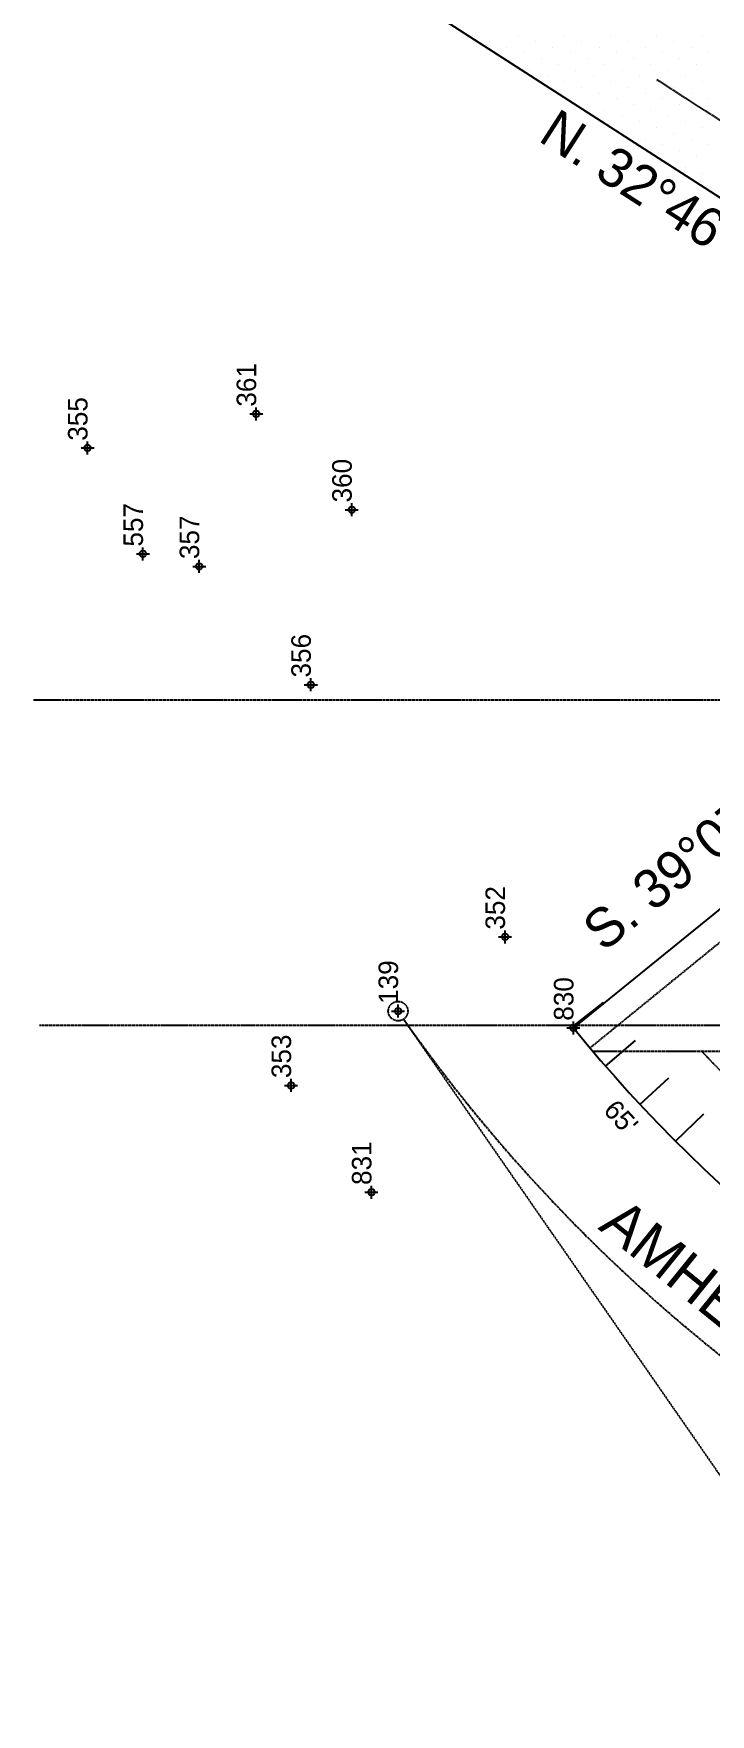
# Model space of a CAD drawing. Extents: x 26090 to 29323, y 9677 to 11446.
# Drawn here: x 27015 to 27222, y 9776 to 10293 of the extents above; entities that cross this region are included whole.
import ezdxf
from ezdxf.enums import TextEntityAlignment as Align

# ---------------------------------------------------------------- set-up
doc = ezdxf.new("R2010")
doc.units = 0
doc.header["$MEASUREMENT"] = 0
doc.header["$PDMODE"] = 34
doc.header["$PDSIZE"] = 2
for name, pattern in [('CENTER2', [1.125, 0.75, -0.125, 0.125, -0.125]), ('HIDDEN', [0.375, 0.25, -0.125]), ('HIDDEN2', [0.1875, 0.125, -0.0625])]:
    doc.linetypes.add(name, pattern=pattern)
doc.layers.get('0').update_dxf_attribs({"linetype": 'CONTINUOUS'})
for name, color, linetype in [('V-CTRL', 8, 'CONTINUOUS'), ('V-ESMT', 5, 'HIDDEN'), ('V-PROP-DIM', 7, 'CONTINUOUS'), ('V-PROP-LINE', 1, 'CONTINUOUS'), ('V-PROP-PATT', 9, 'CONTINUOUS'), ('V-PROP-SBCK', 8, 'HIDDEN2'), ('V-ROAD-CNTR', 3, 'CENTER2'), ('V-ROAD-DIM', 36, 'HIDDEN2'), ('V-ROAD-TEXT', 7, 'CONTINUOUS'), ('V-SITE-FENC', 5, 'CONTINUOUS'), ('V-SITE-TEXT', 6, 'CONTINUOUS')]:
    doc.layers.add(name, color=color, linetype=linetype)

# ---------------------------------------------------------------- blocks, each defined once
blk = doc.blocks.new('*X3')
at = {"color": 0}
for p, q in [((27149.36, 10291.94), (27149.36, 10291.94)), ((27154.67, 10290.17), (27154.67, 10290.17)), ((27159.97, 10288.4), (27159.97, 10288.4)), ((27163.51, 10291.94), (27163.51, 10291.94)), ((27168.81, 10290.17), (27168.81, 10290.17)), ((27174.11, 10288.4), (27174.11, 10288.4)), ((27177.65, 10291.94), (27177.65, 10291.94)), ((27182.95, 10290.17), (27182.95, 10290.17)), ((27188.26, 10288.4), (27188.26, 10288.4)), ((27191.79, 10291.94), (27191.79, 10291.94)), ((27197.09, 10290.17), (27197.09, 10290.17)), ((27202.4, 10288.4), (27202.4, 10288.4)), ((27205.93, 10291.94), (27205.93, 10291.94)), ((27211.24, 10290.17), (27211.24, 10290.17)), ((27216.54, 10288.4), (27216.54, 10288.4)), ((27220.08, 10291.94), (27220.08, 10291.94)), ((27161.74, 10283.1), (27161.74, 10283.1)), ((27165.27, 10286.64), (27165.27, 10286.64)), ((27170.58, 10284.87), (27170.58, 10284.87)), ((27175.88, 10283.1), (27175.88, 10283.1)), ((27179.42, 10286.64), (27179.42, 10286.64)), ((27184.72, 10284.87), (27184.72, 10284.87)), ((27190.02, 10283.1), (27190.02, 10283.1)), ((27193.56, 10286.64), (27193.56, 10286.64)), ((27198.86, 10284.87), (27198.86, 10284.87)), ((27204.17, 10283.1), (27204.17, 10283.1)), ((27207.7, 10286.64), (27207.7, 10286.64)), ((27213, 10284.87), (27213, 10284.87)), ((27218.31, 10283.1), (27218.31, 10283.1)), ((27221.84, 10286.64), (27221.84, 10286.64)), ((27167.04, 10281.33), (27167.04, 10281.33)), ((27172.35, 10279.56), (27172.35, 10279.56)), ((27177.65, 10277.8), (27177.65, 10277.8)), ((27181.18, 10281.33), (27181.18, 10281.33)), ((27186.49, 10279.56), (27186.49, 10279.56)), ((27191.79, 10277.8), (27191.79, 10277.8)), ((27195.33, 10281.33), (27195.33, 10281.33)), ((27200.63, 10279.56), (27200.63, 10279.56)), ((27205.93, 10277.8), (27205.93, 10277.8)), ((27209.47, 10281.33), (27209.47, 10281.33)), ((27214.77, 10279.56), (27214.77, 10279.56)), ((27220.08, 10277.8), (27220.08, 10277.8)), ((27179.42, 10272.49), (27179.42, 10272.49)), ((27182.95, 10276.03), (27182.95, 10276.03)), ((27188.26, 10274.26), (27188.26, 10274.26)), ((27193.56, 10272.49), (27193.56, 10272.49)), ((27197.09, 10276.03), (27197.09, 10276.03)), ((27202.4, 10274.26), (27202.4, 10274.26)), ((27207.7, 10272.49), (27207.7, 10272.49)), ((27211.24, 10276.03), (27211.24, 10276.03)), ((27216.54, 10274.26), (27216.54, 10274.26)), ((27221.84, 10272.49), (27221.84, 10272.49)), ((27184.72, 10270.73), (27184.72, 10270.73)), ((27190.02, 10268.96), (27190.02, 10268.96)), ((27195.33, 10267.19), (27195.33, 10267.19)), ((27198.86, 10270.73), (27198.86, 10270.73)), ((27204.17, 10268.96), (27204.17, 10268.96)), ((27209.47, 10267.19), (27209.47, 10267.19)), ((27213, 10270.73), (27213, 10270.73)), ((27218.31, 10268.96), (27218.31, 10268.96)), ((27197.09, 10261.89), (27197.09, 10261.89)), ((27200.63, 10265.42), (27200.63, 10265.42)), ((27205.93, 10263.65), (27205.93, 10263.65)), ((27211.24, 10261.89), (27211.24, 10261.89)), ((27214.77, 10265.42), (27214.77, 10265.42)), ((27220.08, 10263.65), (27220.08, 10263.65)), ((27202.4, 10260.12), (27202.4, 10260.12)), ((27207.7, 10258.35), (27207.7, 10258.35)), ((27213, 10256.58), (27213, 10256.58)), ((27216.54, 10260.12), (27216.54, 10260.12)), ((27221.84, 10258.35), (27221.84, 10258.35)), ((27209.47, 10253.05), (27209.47, 10253.05)), ((27214.77, 10251.28), (27214.77, 10251.28)), ((27218.31, 10254.82), (27218.31, 10254.82)), ((27220.08, 10249.51), (27220.08, 10249.51))]:
    blk.add_line(p, q, dxfattribs=at)

msp = doc.modelspace()

# ---------------------------------------------------------------- linework, layer by layer
at = {"layer": 'V-CTRL'}
for p in [(27082.93, 10175.69), (27031.11, 10165.23), (27112.29, 10146.27), (27048.15, 10132.7), (27065.42, 10128.86), (27099.72, 10092.48), (27159.38, 10015), (27126.52, 9992.2), (27180.41, 9987.03), (27093.66, 9969.39), (27118.34, 9936.56)]:
    msp.add_point(p, dxfattribs=at)
at = {"layer": 'V-ESMT'}
for p, q in [((27608.62, 10019.21), (27205.89, 10278.45)), ((27250.21, 10087.77), (27014.55, 10087.77)), ((27316.97, 10087.77), (27185.51, 9980.87)), ((27080.56, 9987.77), (27016.37, 9987.77)), ((27660.27, 9987.77), (27080.56, 9987.77)), ((27757.14, 9979.77), (27186.44, 9979.77))]:
    msp.add_line(p, q, dxfattribs=at)
at = {"layer": 'V-PROP-LINE'}
for q in [(27133.9, 10301), (27180.41, 9987.03)]:
    msp.add_line((27375.37, 10145.57), q, dxfattribs=at)
msp.add_arc((27537.3, 10277.25), 460, 219.1175, 270.7841, dxfattribs=at)
at = {"layer": 'V-PROP-SBCK'}
msp.add_arc((27537.3, 10277.25), 435, 223.1468, 270.7841, dxfattribs=at)
at = {"layer": 'V-ROAD-CNTR'}
msp.add_arc((27537.3, 10277.25), 500, 215.1018, 270.4404, dxfattribs=at)
at = {"layer": 'V-ROAD-DIM'}
msp.add_line((27276.46, 9776.12), (27128.23, 9989.73), dxfattribs=at)
msp.add_circle((27126.52, 9992.2), 3, dxfattribs=at)
at = {"layer": 'V-SITE-FENC'}
for p, q in [((27180.13, 9987.35), (27189.6, 9994.88)), ((27190.28, 9975.28), (27199.48, 9983.13)), ((27200.83, 9963.56), (27209.76, 9971.73)), ((27211.78, 9952.21), (27220.43, 9960.68))]:
    msp.add_line(p, q, dxfattribs=at)

# ---------------------------------------------------------------- block references
at = {"layer": 'V-PROP-PATT'}
msp.add_blockref('*X3', (0, 0), dxfattribs=at)

# ---------------------------------------------------------------- texts
at = {"layer": 'V-CTRL'}
for s, p in [(' 361 ', (27082.93, 10175.69)), (' 355 ', (27031.11, 10165.23)), (' 360 ', (27112.29, 10146.27)), (' 557 ', (27048.15, 10132.7)), (' 357 ', (27065.42, 10128.86)), (' 356 ', (27099.72, 10092.48)), (' 352 ', (27159.38, 10015)), (' 139 ', (27126.52, 9992.2)), (' 830 ', (27180.41, 9987.03)), (' 353 ', (27093.66, 9969.39)), (' 831 ', (27118.34, 9936.56))]:
    msp.add_text(s, height=6, rotation=90, dxfattribs=at).set_placement(p)
at = {"layer": 'V-PROP-DIM'}
for s, rotation, p in [('N. 32%%d46\'11" E.  287.17\'', 327.2304, (27243.89, 10218.85)), ('S. 39%%d07\'03" E.  251.28\'', 39.1175, (27251.46, 10068.11))]:
    msp.add_text(s, height=12, rotation=rotation, dxfattribs=at).set_placement(p, align=Align.MIDDLE)
at = {"layer": 'V-ROAD-TEXT'}
msp.add_text('AMHERST', height=13, rotation=321.0245, dxfattribs=at).set_placement((27187.7, 9925.43))
at = {"layer": 'V-SITE-TEXT'}
msp.add_text("65'", height=6, rotation=312.2957, dxfattribs=at).set_placement((27189.31, 9961.5))

doc.saveas('drawing.dxf')
